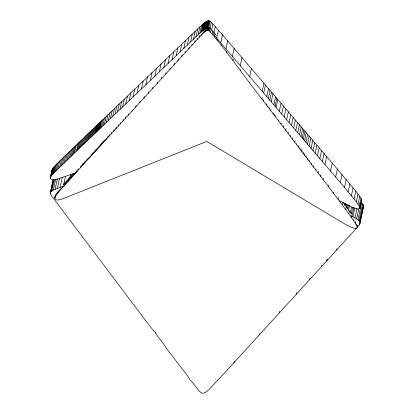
<?xml version="1.0" encoding="UTF-8"?>
<svg xmlns="http://www.w3.org/2000/svg" width="414" height="414" viewBox="0 0 414 414"><rect width="100%" height="100%" fill="white"/><g stroke="black" fill="none" stroke-linecap="round" stroke-linejoin="round"><path stroke-width="0.62" d="M75.684 172.897L56.009 179.531L52.449 179.857L51.295 179.474L50.317 178.217L52.366 169.078L58.245 162.433L197.659 28.954L204.552 22.698L207.036 21.207L208.894 20.7L210.157 21.368L212.946 24.079L222.509 34.843L337.363 169.114L355.797 191.201L360.941 198.063L361.831 199.884L359.895 208.371L357.991 209.054L352.298 207.295L339.454 200.681M50.317 178.217L51.895 170.93M50.296 177.896L52.366 169.078M50.658 176.975L52.754 168.467M51.046 176.359L51.584 175.639L53.292 167.748M51.584 175.639L52.267 174.811L53.97 166.92M52.267 174.811L53.101 173.875L54.803 165.978M53.101 173.875L54.089 172.814L55.792 164.922M350.891 215.684L356.62 218.851L359.647 221.371L360.102 222.996L358.591 225.92L227.245 370.054L208.899 389.636L205.654 392.363L203.062 393.3L201.872 393.098L199.424 391.354L191.863 381.646L189.633 379.415L187.972 376.362L167.235 349.457L164.358 345.007L156.699 334.942L155.421 332.556L153.066 330.118L146.794 322.071L51.491 195.806L50.285 193.11L53.095 180.116M50.285 193.11L53.168 179.981M50.404 193.918L50.674 192.681M51.341 189.586L51.61 188.349M51.874 187.112L52.412 184.639M52.676 183.397L53.215 180.923M54.089 172.814L55.233 171.634L56.941 163.742M50.492 192.36L51.046 191.63L53.722 179.252M51.046 191.63L51.983 190.901L54.389 179.759M55.233 171.634L56.542 170.33L58.245 162.433M51.983 190.901L53.323 190.135L55.6 179.614M56.542 170.33L58.012 168.891L59.719 160.999M58.012 168.891L59.652 167.323L61.36 159.431M53.323 190.135L55.103 189.317L57.38 178.796M59.652 167.323L61.039 166.009L62.742 158.112M357.748 225.444L357.168 227.736L356.133 228.461L355.305 228.518L351.491 227.431L345.488 224.398L206.767 141.438L61.463 199.294L57.572 200.112L55.724 199.646L54.772 198.265L55.217 195.812M54.772 198.265L55.01 197.173M54.751 197.908L55.46 195.242M55.109 196.878L55.843 194.559M55.103 189.317L57.349 188.411L59.492 178.506M61.039 166.009L62.473 164.637L64.18 156.74M55.492 196.195L56.366 193.752M56.014 195.387L56.682 194.461L57.034 192.826M62.473 164.637L63.947 163.23L65.65 155.333M56.682 194.461L57.494 193.405L57.851 191.77M57.494 193.405L58.462 192.22L58.819 190.585M65.433 161.802L67.135 153.91M57.349 188.411L60.087 187.387L62.229 177.487M58.462 192.22L59.585 190.895L59.937 189.26M63.947 163.23L66.913 160.378L68.615 152.487M59.585 190.895L60.863 189.426L61.215 187.79M66.913 160.378L68.367 158.976L70.075 151.079M60.863 189.426L62.302 187.816L62.54 186.724M63.751 184.37L65.49 176.323M68.367 158.976L69.78 157.61L71.487 149.713M62.302 187.816L63.906 186.052L64.496 183.33L73.713 173.181M69.78 157.61L71.13 156.301L72.833 148.403M63.906 186.052L65.262 184.577L65.852 181.849M71.13 156.301L72.393 155.064L74.101 147.172M65.262 184.577L66.67 183.035L67.259 180.307M72.393 155.064L73.563 153.925L75.265 146.033M66.67 183.035L68.108 181.451L68.698 178.724M73.563 153.925L74.608 152.895L76.311 145.003M69.976 177.601L70.644 174.506M68.108 181.451L69.562 179.852L70.152 177.125M74.608 152.895L76.388 151.136L78.096 143.239M69.562 179.852L71.011 178.253L71.601 175.526M76.388 151.136L77.351 150.189L79.058 142.292M71.011 178.253L72.434 176.674L73.024 173.947M77.351 150.189L78.386 149.18L80.088 141.283M78.386 149.18L79.472 148.119L81.18 140.227M72.434 176.674L73.816 175.143L74.168 173.502M79.472 148.119L80.601 147.027L82.303 139.135M73.816 175.143L75.136 173.668L75.369 172.581M80.601 147.027L81.749 145.914L83.457 138.022M75.136 173.668L76.373 172.281L76.73 170.646M81.749 145.914L82.909 144.802L84.616 136.91M76.373 172.281L77.516 171.003L77.868 169.367M82.909 144.802L84.063 143.699L85.765 135.808M77.516 171.003L78.536 169.849L78.774 168.757M84.063 143.699L85.191 142.623L86.899 134.731M78.536 169.849L80.28 167.872L80.637 166.231M85.191 142.623L86.283 141.588L87.991 133.696M80.28 167.872L81.222 166.806L81.579 165.17M86.283 141.588L87.318 140.61L89.026 132.713M81.222 166.806L82.236 165.672L82.707 163.489M87.318 140.61L88.285 139.699L89.993 131.807M82.236 165.672L83.297 164.482L83.654 162.847M88.285 139.699L89.233 138.814L90.94 130.922M83.297 164.482L84.399 163.256L84.756 161.62M89.233 138.814L90.205 137.903L91.908 130.006M84.399 163.256L85.527 162.009L85.76 160.917M90.205 137.903L91.189 136.972L92.896 129.08M85.527 162.009L86.661 160.756L87.012 159.121M91.189 136.972L92.177 136.04L93.88 128.143M86.661 160.756L87.789 159.519L88.141 157.884M92.177 136.04L93.15 135.114L94.858 127.222M87.789 159.519L88.891 158.308L89.129 157.222M93.15 135.114L94.102 134.208L95.81 126.317M94.102 134.208L95.018 133.339L96.726 125.442M88.891 158.308L89.962 157.149L90.195 156.057M95.018 133.339L95.888 132.506L97.59 124.614M89.962 157.149L90.977 156.047L91.328 154.412M95.888 132.506L96.69 131.735L98.397 123.843M90.977 156.047L91.924 155.027L92.275 153.392M96.69 131.735L97.425 131.031L99.127 123.134M91.924 155.027L92.845 154.029L93.202 152.393M97.425 131.031L98.066 130.405L99.774 122.508M98.066 130.405L98.615 129.867L100.317 121.975M92.845 154.029L93.797 153.004L94.03 151.912M98.615 129.867L99.262 129.24L100.964 121.343M93.797 153.004L94.759 151.964L95.117 150.323M99.262 129.24L100.198 128.33L101.906 120.438M94.759 151.964L95.727 150.913L96.079 149.278M100.198 128.33L101.404 127.17L103.112 119.279M95.727 150.913L96.679 149.873L97.036 148.238M96.679 149.873L97.611 148.859L97.849 147.767M101.404 127.17L102.848 125.789L104.556 117.892M97.611 148.859L98.506 147.876L98.863 146.24M98.506 147.876L99.355 146.944L99.707 145.309M102.848 125.789L104.509 124.2L106.212 116.303M99.355 146.944L100.141 146.075L100.498 144.439M100.141 146.075L100.861 145.283L101.213 143.648M100.861 145.283L101.487 144.584L101.844 142.944M104.509 124.2L106.357 122.435L108.059 114.538M101.487 144.584L102.258 142.892M102.025 143.984L102.656 143.275L103.008 141.64M102.656 143.275L103.572 142.256L103.93 140.62M106.357 122.435L108.364 120.515L110.072 112.624M103.572 142.256L104.752 140.951L105.104 139.316M108.364 120.515L110.512 118.466L112.215 110.574M104.752 140.951L106.165 139.399L106.403 138.307M106.165 139.399L107.79 137.614L108.142 135.978M110.512 118.466L112.768 116.318L114.476 108.427M107.79 137.614L109.596 135.626L109.834 134.54M115.108 114.093L116.815 106.196M109.596 135.626L111.563 133.474L111.801 132.382M112.768 116.318L117.509 111.811L119.216 103.914M111.563 133.474L113.664 131.176L114.016 129.541M119.941 109.498L121.649 101.606M113.664 131.176L115.873 128.759L116.225 127.124M115.873 128.759L118.161 126.26L118.518 124.624M122.622 106.952L124.329 99.06M118.161 126.26L120.51 123.693L120.743 122.606M117.509 111.811L125.737 103.986L127.445 96.095M122.891 121.1L123.243 119.465M129.23 100.654L130.938 92.762M120.51 123.693L125.509 118.238L125.866 116.603M125.509 118.238L128.557 114.906L128.795 113.819M133.044 97.016L134.752 89.124M128.557 114.906L131.978 111.164L132.211 110.072M125.737 103.986L137.117 93.124L138.825 85.227M135.704 107.076L136.061 105.441M141.397 89.031L143.099 81.139M139.694 102.703L140.046 101.068M145.816 84.803L147.524 76.906M143.875 98.108L144.232 96.472M150.323 80.487L152.031 72.59M131.978 111.164L148.202 93.352L148.554 91.717M137.117 93.124L154.857 76.14L156.564 68.243M152.611 88.503L152.849 87.416M159.364 71.819L161.067 63.927M148.202 93.352L157.046 83.623L157.403 81.988M163.773 67.58L165.481 59.688M161.455 78.769L161.807 77.133M165.771 74.013L166.009 72.921M168.043 63.482L169.75 55.59M169.947 69.407L170.18 68.315M154.857 76.14L172.177 59.512L173.885 51.621M157.046 83.623L173.989 64.946L174.346 63.311M172.177 59.512L176.209 55.647L177.916 47.755M173.989 64.946L177.937 60.604L178.289 58.969M176.209 55.647L180.1 51.926L181.803 44.034M177.937 60.604L181.741 56.423L182.093 54.788M180.1 51.926L183.806 48.386L185.508 40.494M181.741 56.423L185.363 52.449L185.601 51.362M183.806 48.386L187.283 45.074L188.986 37.177M185.363 52.449L188.768 48.723L189.12 47.087M187.283 45.074L190.492 42.016L192.199 34.124M188.768 48.723L191.91 45.292L192.143 44.205M190.492 42.016L193.4 39.263L195.103 31.371M191.91 45.292L194.751 42.197L195.103 40.562M193.4 39.263L195.951 36.851L197.659 28.954M195.951 36.851L198.12 34.812L199.822 26.92M194.751 42.197L197.25 39.485L197.483 38.398M198.12 34.812L199.853 33.192L201.556 25.301M197.25 39.485L199.367 37.198L199.719 35.563M199.853 33.192L201.111 32.033L202.819 24.136M199.367 37.198L201.064 35.381L201.297 34.29M201.111 32.033L201.861 31.366L203.569 23.474M201.861 31.366L202.348 30.967L204.055 23.075M202.348 30.967L202.85 30.589L204.552 22.698M201.064 35.381L202.296 34.072L202.534 32.985M202.85 30.589L203.357 30.232L205.065 22.34M202.296 34.072L203.031 33.322L203.264 32.235M203.357 30.232L203.864 29.901L205.572 22.009M203.031 33.322L203.74 31.785M203.864 29.901L204.366 29.601L206.074 21.709M203.507 32.877L204.231 31.36M204.366 29.601L204.858 29.332L206.565 21.44M203.993 32.452L204.49 32.049L204.847 30.413M204.858 29.332L205.328 29.099L207.036 21.207M204.49 32.049L204.987 31.676L205.225 30.584M205.328 29.099L205.779 28.908L207.486 21.016M204.987 31.676L205.479 31.335L205.717 30.243M205.779 28.908L206.198 28.757L207.9 20.866M205.479 31.335L205.96 31.029L206.317 29.394M206.198 28.757L206.576 28.654L208.278 20.757M205.96 31.029L206.42 30.765L206.658 29.673M206.576 28.654L206.907 28.597L208.615 20.7M206.907 28.597L207.191 28.592L208.894 20.7M206.42 30.765L206.86 30.548L207.098 29.456M206.86 30.548L207.269 30.372L207.502 29.285M208.449 29.259L207.704 28.752L209.406 20.86M207.269 30.372L207.637 30.253L207.875 29.161M207.637 30.253L207.963 30.186L208.201 29.094M207.963 30.186L208.237 30.181L210.157 21.368M357.396 227.079L353.675 220.626L342.145 204.666L261.891 98.962C243.882 76.367 227.969 51.895 208.739 30.351L209.329 27.624L208.552 27.459M209.976 28.457L211.29 22.387M209.468 30.905L210.058 28.178L209.329 27.624M210.571 32.018L211.161 29.29L210.058 28.178M211.632 30.15L212.946 24.079M212.191 33.876L212.775 31.148L211.161 29.29M215.27 26.61L213.562 34.502L340.308 182.465L354.094 199.093L359.233 205.955L360.123 207.776M214.457 36.655L215.047 33.927L212.775 31.148M216.703 38.036L218.411 30.139M217.521 40.536L217.873 38.9M155.659 333.177L155.928 331.94M220.802 42.735L222.509 34.843M221.521 45.7L221.754 44.608M226.008 48.769L227.716 40.872M226.593 52.324L226.831 51.238M232.456 56.294L234.164 48.402M232.885 60.599L233.237 58.964M240.301 65.479L242.004 57.587M240.534 70.69L240.767 69.604M249.678 76.492L251.386 68.6M249.678 82.79L249.916 81.703M262.197 91.204L263.904 83.312M261.891 98.962L262.243 97.326M263.702 92.974L265.41 85.077M263.356 100.902L263.594 99.81M266.776 96.576L268.479 88.679M266.352 104.861L266.59 103.769M268.298 98.361L270.006 90.469M267.842 106.822L268.075 105.73M269.793 100.11L271.501 92.213M269.297 108.742L269.535 107.656M271.232 101.792L272.94 93.9M270.704 110.595L270.937 109.503M273.882 104.882L275.584 96.99M273.281 113.99L273.519 112.898M275.046 106.243L276.754 98.346M276.081 107.443L277.789 99.551M274.42 115.485L274.658 114.393M275.429 116.805L275.667 115.713M279.321 111.211L281.028 103.314M278.591 120.94L278.829 119.848M281.748 114.031L283.455 106.134M280.956 124.04L281.194 122.948M284.206 116.893L285.908 108.996M283.352 127.186L283.704 125.551M233.972 362.586L234.241 361.35M286.659 119.755L288.367 111.863M285.748 130.332L286.1 128.697M289.075 122.585L290.783 114.694M288.108 133.443L288.341 132.351M291.425 125.338L293.133 117.447M290.395 136.47L290.633 135.378M293.676 127.978L295.379 120.081M292.589 139.368L292.941 137.727M295.782 130.457L297.49 122.565M294.644 142.095L295.001 140.455M297.723 132.744L299.431 124.852M296.538 144.605L296.771 143.518M299.457 134.798L301.164 126.907M298.23 146.867L298.463 145.775M300.957 136.579L302.66 128.687M259.221 334.838L259.49 333.596M299.689 148.823L299.927 147.731M302.184 138.048L303.892 130.151M300.885 150.432L301.242 148.797M303.255 139.327L304.958 131.435M301.93 151.84L302.168 150.748M304.492 140.801L306.2 132.904M303.141 153.459L303.374 152.368M305.894 142.457L307.602 134.566M304.507 155.281L304.864 153.641M307.457 144.295L309.165 136.397M306.034 157.294L306.386 155.659M309.17 146.302L310.878 138.405M307.705 159.504L307.938 158.412M311.033 148.471L312.741 140.579M309.517 161.89L309.874 160.254M313.036 150.799L314.738 142.908M279.466 312.503L279.729 311.266M311.468 164.451L311.706 163.359M315.168 153.283L316.876 145.386M313.553 167.173L313.905 165.538M317.434 155.907L319.137 148.015M315.758 170.056L315.996 168.969M319.82 158.666L321.523 150.774M318.087 173.088L318.438 171.453M322.32 161.558L324.027 153.666M320.529 176.266L320.762 175.174M296.502 293.836L296.771 292.6M324.933 164.57L326.641 156.678M323.075 179.578L323.308 178.486M330.532 171.039L332.235 163.147M328.535 186.688L328.887 185.048M309.688 279.393L309.957 278.156M335.656 177.006L337.363 169.114M333.534 193.24L333.772 192.148M321.321 266.564L321.59 265.327M340.308 182.465L342.016 174.568M338.072 199.237L338.424 197.602M326.33 261.141L326.599 259.904M327.091 260.334L327.355 259.097M344.484 187.407L346.192 179.51M342.145 204.666L342.616 202.487M344.189 204.464L344.458 203.227M344.702 205.437L345.105 203.579M348.174 191.827L349.882 183.935M345.447 205.841L345.85 203.988M336.618 249.963L336.887 248.726M346.14 206.912L346.673 204.433M345.742 209.531L346.332 206.803L343.092 202.425M346.901 208.014L347.569 204.92M347.719 209.148L348.521 205.432M351.382 195.724L353.085 187.832M348.578 210.302L349.649 205.349M348.867 213.815L349.457 211.088L346.332 206.803M350.379 212.651L351.584 207.078M354.094 199.093L355.797 191.201M351.289 213.826L352.764 207.021M351.512 217.516L351.75 216.424M351.926 216.237L353.799 207.574M352.935 216.776L354.808 208.113M356.309 201.923L358.017 194.031M353.675 220.626L354.027 218.99M354.948 217.873L356.956 208.589M358.022 204.211L359.73 196.319M355.347 223.146L355.698 221.511M359.233 205.955L360.941 198.063M356.62 218.851L358.757 208.951M359.937 207.145L361.645 199.253M359.895 208.371L361.831 199.884M356.526 225.066L356.764 223.974M357.955 219.741L361.567 203.031L363.259 204.661L363.715 206.286L359.88 223.876M357.21 226.375L357.448 225.288M357.168 227.736L357.401 226.649M358.959 220.569L362.571 203.859M359.647 221.371L363.259 204.661M359.373 224.843L359.642 223.601M359.911 222.365L363.637 205.458M363.492 207.166L363.715 206.286M52.117 169.59L52.024 170.325M63.295 184.649L64.496 183.33M361.174 200.888L361.598 200.479M60.087 187.387L63.347 186.222M207.191 28.592L207.704 28.752M208.237 30.181L208.739 30.351M215.047 33.927L216.196 35.381M349.457 211.088L351.771 214.328"/></g></svg>
